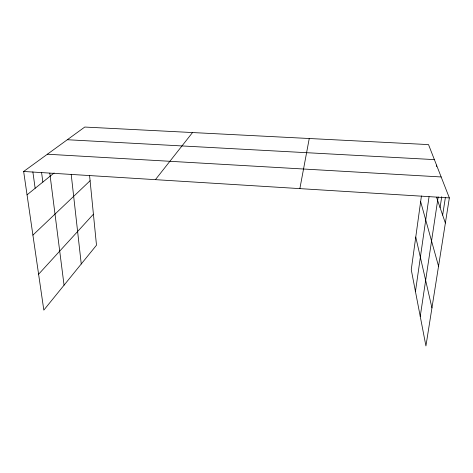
<?xml version="1.0" encoding="UTF-8"?>
<svg xmlns="http://www.w3.org/2000/svg" width="473" height="473" viewBox="0 0 473 473"><rect width="100%" height="100%" fill="white"/><g stroke="black" fill="none" stroke-linecap="round" stroke-linejoin="round"><path stroke-width="0.71" d="M421.431 195.928L411.256 269.711L425.925 345.952L449.35 197.903L428.514 144.596L84.768 127.048L23.65 171.474L43.823 310.105L96.492 245.197L89.586 175.607M415.454 291.528L429.046 196.798M436.319 166.567L436.532 165.112M420.237 316.402L438.169 196.91M440.073 207.594L441.741 196.667M442.651 215.103L445.347 197.761M299.864 188.626L309.247 138.506M155.41 179.657L192.523 132.552M38.603 274.234L93.412 214.204M32.909 235.105L90.095 180.733M27.05 194.829L54.135 172.952M67.32 139.73L434.385 159.614M47.389 154.222L441.167 176.961M23.65 171.474L449.35 197.903M436.514 197.194L445.371 223.043M420.645 201.64L438.542 266.21M415.761 237.044L431.944 307.917M32.862 171.859L35.15 188.284M41.6 172.68L42.848 182.07M49.807 173.224L64.05 285.178M71.192 174.253L81.255 263.975"/></g></svg>
